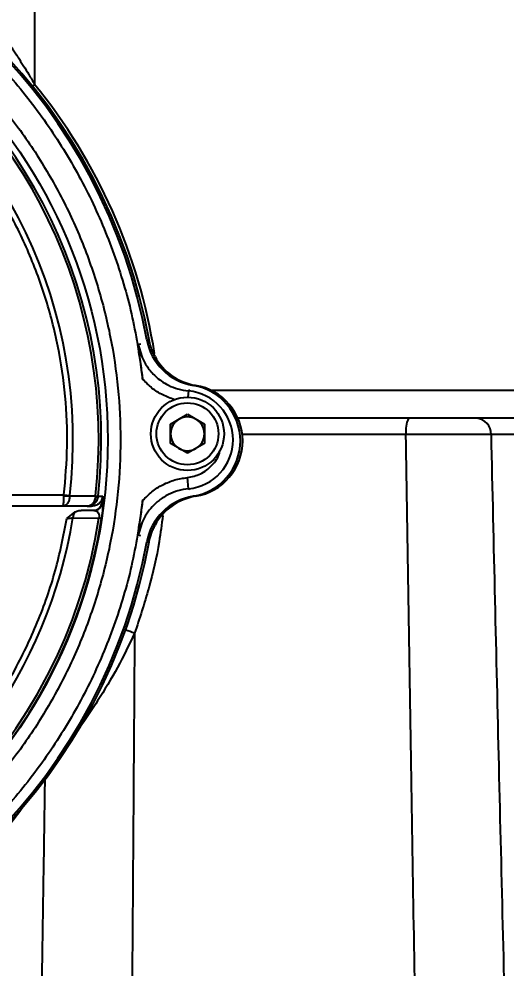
# Model space of a CAD drawing. Header units: millimetres. Extents: x 1663 to 4708, y 540 to 2693.
# Drawn here: x 2535.2 to 2621.8, y 2154.6 to 2323.2 of the extents above; entities that cross this region are included whole.
import ezdxf

# ---------------------------------------------------------------- set-up
doc = ezdxf.new("R2010")
doc.units = ezdxf.units.MM
doc.layers.add('AM_5', color=3, linetype='Continuous', lineweight=25)
doc.styles.add('SLDTEXTSTYLE1', font='txt.shx', dxfattribs={"width": 0.7, "bigfont": 'gbcbig.shx'})
doc.dimstyles.new('SLDDIMSTYLE12$0', dxfattribs={"dimtxt": 12, "dimasz": 10, "dimexe": 0, "dimexo": 0.0625, "dimgap": 0.875, "dimtad": 1, "dimdec": 1, "dimlfac": 1.8, "dimrnd": 1e-09, "dimzin": 12, "dimdsep": 46, "dimtxsty": 'SLDTEXTSTYLE1', "dimcen": 0.09, "dimdle": 8.16, "dimclrd": 3, "dimclre": 3, "dimadec": 0, "dimazin": 3, "dimtfac": 1, "dimtdec": 1, "dimtofl": 0, "dimtmove": 0, "dimatfit": 3, "dimfxl": 0, "dimfrac": 2, "dimtolj": 1, "dimlwd": 5, "dimlwe": 5, "dimarcsym": 0})

# ---------------------------------------------------------------- blocks, each defined once
blk = doc.blocks.new('*D67')
at = {"layer": 'AM_5', "color": 3, "lineweight": 5, "transparency": 16777216}
blk.add_line((2567.72, 2464.16), (2173.33, 2464.16), dxfattribs=at)
at = {"layer": 'AM_5', "color": 3, "linetype": 'Continuous', "lineweight": 5, "transparency": 16777216}
for p, q in [((2173.33, 2454.16), (2173.33, 2140.37)), ((2579.4, 2130.37), (2173.33, 2130.37))]:
    blk.add_line(p, q, dxfattribs=at)
at = {"layer": 'AM_5', "color": 3, "transparency": 16777216}
for points in [[(2171.66, 2454.16), (2174.99, 2454.16), (2173.33, 2464.16)], [(2171.66, 2140.37), (2174.99, 2140.37), (2173.33, 2130.37)]]:
    blk.add_solid(points, dxfattribs=at)
at = {"layer": 'Defpoints', "color": 0, "transparency": 16777216}
for p in [(2567.79, 2464.16), (2173.33, 2130.37), (2579.46, 2130.37)]:
    blk.add_point(p, dxfattribs=at)
at = {"layer": 'AM_5', "color": 0, "transparency": 16777216, "insert": (2158.74, 2297.27), "char_height": 12, "attachment_point": 5, "rotation": 90, "style": 'SLDTEXTSTYLE1'}
blk.add_mtext('\\A1;{\\H2.28571x;335}', dxfattribs=at)

msp = doc.modelspace()

# ---------------------------------------------------------------- linework, layer by layer
at = {"color": 7, "linetype": 'Continuous', "lineweight": 25}
for p, q in [((2537.955, 2347.36), (2537.955, 2311.635)), ((2558.277, 2266.264), (2557.86, 2266.264)), ((2556.806, 2265.528), (2556.347, 2265.422)), ((2565.264, 2257.189), (2565.16, 2256.086)), ((2565.484, 2257.321), (2565.264, 2257.189)), ((2566.504, 2258.187), (2566.087, 2258.187)), ((2569.162, 2257.36), (2694.667, 2257.36)), ((2562.073, 2251.319), (2565.073, 2253.051)), ((2565.073, 2253.051), (2568.073, 2251.319)), ((2689.714, 2252.36), (2574.03, 2252.36)), ((2562.073, 2247.854), (2562.073, 2251.319)), ((2568.073, 2251.319), (2568.073, 2247.854)), ((2603.849, 2249.464), (2574.812, 2249.464)), ((2659.104, 2249.464), (2618.951, 2249.464)), ((2565.073, 2246.122), (2562.073, 2247.854)), ((2568.073, 2247.854), (2565.073, 2246.122)), ((2565.264, 2239.836), (2565.076, 2241.827)), ((2492.469, 2238.723), (2543.16, 2238.723)), ((2543.157, 2238.563), (2543.16, 2238.723)), ((2543.16, 2238.723), (2544.186, 2238.603)), ((2544.183, 2238.563), (2544.186, 2238.603)), ((2565.484, 2239.705), (2565.264, 2239.836)), ((2544.183, 2238.563), (2548.768, 2238.571)), ((2548.768, 2238.571), (2548.763, 2238.502)), ((2548.768, 2238.571), (2549.23, 2238.519)), ((2549.228, 2238.502), (2549.23, 2238.519)), ((2549.228, 2238.502), (2550.033, 2238.504)), ((2550.033, 2238.504), (2549.895, 2237.328)), ((2549.895, 2237.328), (2549.99, 2237.295)), ((2566.504, 2238.488), (2566.087, 2238.488)), ((2542.959, 2236.723), (2492.469, 2236.723)), ((2547.254, 2236.723), (2542.959, 2236.723)), ((2543.68, 2234.539), (2545.155, 2235.714)), ((2546.462, 2236.013), (2548.503, 2235.979)), ((2546.462, 2236.013), (2548.406, 2236.013)), ((2547.254, 2236.723), (2548.042, 2236.723)), ((2544.751, 2234.69), (2549.351, 2234.607)), ((2549.811, 2234.536), (2549.351, 2234.607)), ((2556.806, 2231.498), (2556.347, 2231.604)), ((2558.277, 2230.411), (2557.86, 2230.411))]:
    msp.add_line(p, q, dxfattribs=at)
at = {"color": 7, "linetype": 'Continuous', "lineweight": 25, "flags": 128}
for points in [[(2537.955, 2311.635), (2537.656, 2311.392), (2537.57, 2311.322)], [(2548.406, 2236.013), (2548.46, 2235.994), (2548.503, 2235.979)]]:
    msp.add_lwpolyline(points, dxfattribs=at)
at = {"color": 7, "linetype": 'Continuous', "lineweight": 25}
for centre, radius in [((2459.444, 2248.513), 91.48), ((2565.073, 2249.586), 6.5), ((2565.073, 2249.586), 5.5)]:
    msp.add_circle(centre, radius, dxfattribs=at)
for centre, radius, start, end in [((2459.482, 2248.34), 99.998, 10.32572, 79.67183), ((2459.898, 2248.34), 99.998, 10.32572, 79.67183), ((2459.444, 2248.513), 90.341, 353.64897, 186.35103), ((2459.444, 2248.513), 89.875, 353.64897, 186.35103), ((2459.444, 2248.513), 85.319, 353.33017, 186.66983), ((2460.098, 2248.338), 100.34, 8.89486, 39.11087), ((2567.698, 2268.056), 10, 190.32569, 260.73004), ((2568.115, 2268.056), 10, 208.40155, 260.73043), ((2564.444, 2248.513), 8.715, 275.40246, 84.59754), ((2564.48, 2248.337), 9.98, 279.27074, 80.72926), ((2564.896, 2248.337), 9.98, 279.27074, 80.72926), ((2565.073, 2249.586), 3, 120, 180), ((2565.073, 2249.586), 3, 60, 120), ((2565.073, 2249.586), 3, 0, 60), ((2608.853, 2250.152), 5.051, 154.09074, 187.8297), ((2616.164, 2249.58), 2.789, 357.62878, 85.33222), ((2565.073, 2249.586), 3, 180, 240), ((2565.073, 2249.586), 3, 300, 0), ((2565.073, 2249.586), 3, 240, 300), ((2543.67, 2252.886), 14.333, 267.94984, 272.05016), ((2548.501, 2237.48), 1.5, 270.08726, 352.92929), ((2548.995, 2240.328), 1.841, 262.72931, 277.27069), ((2567.698, 2228.618), 10, 99.26996, 169.67431), ((2568.115, 2228.619), 10, 99.26957, 151.59845), ((2546.512, 2234.587), 1.764, 140.30131, 176.6646), ((2459.444, 2248.513), 90.976, 277.53416, 351.20762), ((2459.444, 2248.513), 91.441, 277.53416, 351.20762), ((2459.444, 2248.513), 86.42, 297.29308, 350.7957), ((2459.482, 2248.335), 99.998, 280.32817, 349.67428), ((2459.898, 2248.335), 99.998, 280.32817, 349.67428), ((2545.138, 2186.8), 29.324, 68.90583, 72.24634)]:
    msp.add_arc(centre, radius, start, end, dxfattribs=at)
for points in [[(2470.233, 2346.187), (2473.885, 2345.663), (2481.188, 2344.614), (2491.831, 2341.495), (2502.074, 2337.287), (2511.775, 2331.932), (2520.814, 2325.527), (2529.077, 2318.146), (2536.458, 2309.883), (2542.863, 2300.844), (2548.218, 2291.143), (2552.426, 2280.9), (2555.545, 2270.257), (2556.594, 2262.954), (2557.118, 2259.302)], [(2459.444, 2342.253), (2462.512, 2342.166), (2468.647, 2341.992), (2477.761, 2340.589), (2486.699, 2338.364), (2495.375, 2335.256), (2503.704, 2331.318), (2511.607, 2326.581), (2519.008, 2321.092), (2525.835, 2314.904), (2532.023, 2308.077), (2537.512, 2300.676), (2542.249, 2292.773), (2546.188, 2284.444), (2549.292, 2275.768), (2551.531, 2266.83), (2552.883, 2257.716), (2553.335, 2248.513), (2552.883, 2239.31), (2551.531, 2230.196), (2549.292, 2221.258), (2546.188, 2212.582), (2542.249, 2204.253), (2537.512, 2196.35), (2532.023, 2188.949), (2525.835, 2182.122), (2519.008, 2175.934), (2511.607, 2170.445), (2503.704, 2165.708), (2495.375, 2161.77), (2486.699, 2158.662), (2477.761, 2156.437), (2468.647, 2155.034), (2462.512, 2154.859), (2459.444, 2154.772)], [(2557.118, 2237.723), (2556.594, 2234.072), (2555.545, 2226.769), (2552.426, 2216.125), (2548.218, 2205.882), (2542.863, 2196.182), (2536.458, 2187.142), (2529.077, 2178.88), (2520.814, 2171.499), (2511.775, 2165.094), (2502.074, 2159.739), (2491.831, 2155.531), (2481.188, 2152.411), (2473.885, 2151.363), (2470.233, 2150.839)]]:
    msp.add_open_spline(points, degree=3, dxfattribs=at)
for points, knots in [([(2543.16, 2238.723), (2543.411, 2241.619), (2543.918, 2247.458), (2543.515, 2256.315), (2542.233, 2265.178), (2539.983, 2273.903), (2536.82, 2282.339), (2532.798, 2290.344), (2528.009, 2297.796), (2522.522, 2304.644), (2516.357, 2310.89), (2509.512, 2316.512), (2502.028, 2321.436), (2494.017, 2325.558), (2485.612, 2328.806), (2476.958, 2331.109), (2468.207, 2332.537), (2462.349, 2332.713), (2459.444, 2332.799)], [0, 0, 0, 0, 0.0612816, 0.1235957, 0.1866179, 0.25, 0.3133821, 0.3764043, 0.4387184, 0.5, 0.5612816, 0.6235957, 0.6866179, 0.75, 0.8133821, 0.8764043, 0.9387184, 1, 1, 1, 1]), ([(2533.038, 2319.462), (2533.038, 2319.461), (2533.051, 2319.437), (2533.161, 2319.268), (2533.368, 2318.954), (2533.67, 2318.501), (2534.045, 2317.934), (2534.496, 2317.247), (2535.132, 2316.265), (2535.954, 2314.966), (2536.949, 2313.348), (2537.613, 2312.218), (2537.955, 2311.635)], [0, 0, 0, 0, 0.0016797, 0.0649717, 0.1327393, 0.2065082, 0.2857099, 0.3737676, 0.4712733, 0.6396437, 0.8141799, 1, 1, 1, 1]), ([(2559.319, 2263.3), (2559.201, 2263.53), (2558.905, 2264.111), (2558.532, 2265.099), (2558.362, 2265.874), (2558.277, 2266.264)], [0, 0, 0, 0, 0.2461834, 0.6204204, 1, 1, 1, 1]), ([(2557.118, 2259.302), (2556.998, 2260.37), (2556.756, 2262.517), (2556.484, 2264.45), (2556.347, 2265.422)], [0, 0, 0, 0, 0.4975573, 1, 1, 1, 1]), ([(2556.347, 2265.422), (2556.622, 2264.388), (2556.992, 2262.995), (2557.947, 2261.46), (2558.626, 2260.58), (2559.441, 2259.741), (2560.459, 2258.915), (2561.771, 2258.133), (2563.4, 2257.471), (2564.623, 2257.286), (2565.264, 2257.189)], [0, 0, 0, 0, 0.2442906, 0.329037, 0.4144904, 0.500125, 0.5979935, 0.7157718, 0.8510735, 1, 1, 1, 1]), ([(2562.796, 2255.644), (2562.086, 2255.898), (2560.659, 2256.409), (2558.718, 2257.654), (2557.652, 2258.752), (2557.118, 2259.302)], [0, 0, 0, 0, 0.3300361, 0.66399882, 1, 1, 1, 1]), ([(2618.951, 2249.464), (2618.487, 2249.468), (2617.55, 2249.475), (2615.724, 2249.482), (2613.644, 2249.486), (2611.341, 2249.486), (2608.896, 2249.482), (2606.366, 2249.475), (2604.688, 2249.468), (2603.849, 2249.464)], [0, 0, 0, 0, 0.1404807, 0.2837071, 0.4269332, 0.5702047, 0.7134763, 0.856738, 1, 1, 1, 1]), ([(2605.789, 2130.337), (2605.449, 2150.431), (2604.778, 2190.139), (2604.156, 2229.849), (2603.849, 2249.464)], [0, 0, 0, 0, 0.50602862, 1, 1, 1, 1]), ([(2618.951, 2249.464), (2619.4, 2229.849), (2620.309, 2190.14), (2621.288, 2150.431), (2621.783, 2130.337)], [0, 0, 0, 0, 0.4939776, 1, 1, 1, 1]), ([(2565.076, 2241.827), (2565.866, 2241.984), (2567.502, 2242.309), (2569.48, 2243.906), (2570.632, 2245.452), (2570.785, 2246.419), (2570.805, 2246.543)], [0, 0, 0, 0, 0.3027449, 0.6273546, 0.9519642, 1, 1, 1, 1]), ([(2557.118, 2237.723), (2557.652, 2238.276), (2558.716, 2239.378), (2560.673, 2240.597), (2562.802, 2241.484), (2564.316, 2241.712), (2565.076, 2241.827)], [0, 0, 0, 0, 0.250755, 0.4999887, 0.7492331, 1, 1, 1, 1]), ([(2565.264, 2239.836), (2564.624, 2239.74), (2563.4, 2239.555), (2561.921, 2238.953), (2560.832, 2238.338), (2560.066, 2237.796), (2558.778, 2236.701), (2557.199, 2234.742), (2556.627, 2232.636), (2556.347, 2231.604)], [0, 0, 0, 0, 0.1490594, 0.2844868, 0.3652537, 0.4374076, 0.5004523, 0.7554677, 1, 1, 1, 1]), ([(2542.959, 2236.723), (2542.974, 2236.733), (2543.003, 2236.753), (2543.049, 2236.92), (2543.1, 2237.253), (2543.143, 2237.832), (2543.152, 2238.324), (2543.157, 2238.563)], [0, 0, 0, 0, 0.1553964, 0.29072, 0.5004185, 0.7579424, 1, 1, 1, 1]), ([(2544.183, 2238.563), (2544.152, 2238.308), (2544.092, 2237.805), (2543.795, 2237.203), (2543.405, 2236.8), (2543.107, 2236.749), (2542.959, 2236.723)], [0, 0, 0, 0, 0.2581175, 0.5105957, 0.7570845, 1, 1, 1, 1]), ([(2548.763, 2238.502), (2548.721, 2238.255), (2548.637, 2237.765), (2548.27, 2237.185), (2547.794, 2236.797), (2547.433, 2236.748), (2547.254, 2236.723)], [0, 0, 0, 0, 0.2577186, 0.5102636, 0.7568818, 1, 1, 1, 1]), ([(2549.228, 2238.502), (2549.173, 2238.255), (2549.064, 2237.765), (2548.584, 2237.185), (2547.961, 2236.797), (2547.489, 2236.748), (2547.254, 2236.723)], [0, 0, 0, 0, 0.2577186, 0.5102636, 0.7568818, 1, 1, 1, 1]), ([(2550.033, 2238.504), (2549.98, 2238.264), (2549.875, 2237.785), (2549.405, 2237.203), (2548.774, 2236.801), (2548.286, 2236.749), (2548.042, 2236.723)], [0, 0, 0, 0, 0.24991613, 0.49987724, 0.74990024, 1, 1, 1, 1]), ([(2548.406, 2236.013), (2548.587, 2236.032), (2548.949, 2236.07), (2549.419, 2236.366), (2549.772, 2236.796), (2549.854, 2237.151), (2549.895, 2237.328)], [0, 0, 0, 0, 0.2499186, 0.499876, 0.7499727, 1, 1, 1, 1]), ([(2549.99, 2237.295), (2550.01, 2237.261), (2550.048, 2237.195), (2550.048, 2236.769), (2550.018, 2236.263), (2549.972, 2235.759), (2549.905, 2235.178), (2549.842, 2234.745), (2549.811, 2234.536)], [0, 0, 0, 0, 0.2597299, 0.4990195, 0.62722, 0.7512491, 0.8793275, 1, 1, 1, 1]), ([(2556.347, 2231.604), (2556.484, 2232.576), (2556.756, 2234.509), (2556.998, 2236.655), (2557.118, 2237.723)], [0, 0, 0, 0, 0.5024427, 1, 1, 1, 1]), ([(2545.155, 2235.714), (2545.364, 2235.802), (2545.782, 2235.979), (2546.236, 2236.002), (2546.462, 2236.013)], [0, 0, 0, 0, 0.5015357, 1, 1, 1, 1]), ([(2548.503, 2235.979), (2548.555, 2235.975), (2548.645, 2235.967), (2548.741, 2235.941), (2548.791, 2235.923), (2548.907, 2235.878), (2549.104, 2235.757), (2549.291, 2235.499), (2549.372, 2235.209), (2549.388, 2235.081), (2549.39, 2234.989), (2549.39, 2234.987), (2549.391, 2234.979), (2549.391, 2234.949), (2549.39, 2234.883), (2549.382, 2234.763), (2549.362, 2234.665), (2549.351, 2234.607)], [0, 0, 0, 0, 0.1217269, 0.2099398, 0.2378007, 0.2458562, 0.4997256, 0.7487915, 0.7976044, 0.8866435, 0.8867081, 0.8872334, 0.8887064, 0.894283, 0.9157321, 0.9505797, 1, 1, 1, 1]), ([(2499.872, 2173.303), (2502.62, 2174.896), (2508.169, 2178.114), (2515.8, 2184.134), (2522.828, 2191.01), (2529.044, 2198.721), (2534.335, 2207.094), (2538.573, 2215.967), (2541.806, 2225.132), (2543.059, 2231.424), (2543.68, 2234.539)], [0, 0, 0, 0, 0.1221437, 0.2467033, 0.3729272, 0.5, 0.6270728, 0.7532967, 0.8778563, 1, 1, 1, 1]), ([(2543.68, 2234.539), (2543.793, 2234.556), (2544.008, 2234.589), (2544.386, 2234.642), (2544.61, 2234.671), (2544.751, 2234.69)], [0, 0, 0, 0, 0.2900635, 0.5536035, 1, 1, 1, 1]), ([(2560.695, 2235.066), (2560.498, 2233.516), (2559.946, 2229.175), (2558.33, 2222.155), (2556.571, 2216.824), (2555.692, 2214.159)], [0, 0, 0, 0, 0.21727215, 0.60864142, 1, 1, 1, 1]), ([(2558.277, 2230.411), (2558.392, 2230.917), (2558.567, 2231.683), (2558.956, 2232.663), (2559.197, 2233.137), (2559.319, 2233.375)], [0, 0, 0, 0, 0.4935547, 0.7459691, 1, 1, 1, 1]), ([(2555.692, 2214.159), (2554.708, 2212.121), (2552.725, 2208.015), (2549.489, 2202.638), (2547.009, 2198.874), (2545.775, 2197.209), (2545.497, 2196.834)], [0, 0, 0, 0, 0.33510972, 0.67518099, 0.92692177, 1, 1, 1, 1]), ([(2555.692, 2214.159), (2555.595, 2200.091), (2555.404, 2172.15), (2555.177, 2144.21), (2555.065, 2130.337)], [0, 0, 0, 0, 0.5034857, 1, 1, 1, 1]), ([(2538.922, 2130.337), (2539.141, 2144.166), (2539.448, 2163.549), (2539.735, 2182.931), (2539.818, 2188.484)], [0, 0, 0, 0, 0.7134947, 1, 1, 1, 1]), ([(2536.301, 2183.97), (2536.206, 2183.827), (2535.21, 2182.336), (2532.977, 2179.412), (2529.573, 2175.329), (2525.83, 2171.378), (2522.297, 2168.056), (2519.094, 2165.352), (2516.455, 2163.306), (2513.988, 2161.554), (2511.814, 2160.133), (2509.875, 2158.976), (2508.231, 2158.088), (2506.896, 2157.456), (2505.913, 2157.083), (2505.325, 2156.96), (2505.269, 2157.082), (2505.243, 2157.136)], [0, 0, 0, 0, 0.01126909, 0.1175597, 0.22384241, 0.32771479, 0.43147466, 0.50061936, 0.56971315, 0.62918052, 0.68860484, 0.74288142, 0.79712604, 0.84994038, 0.90273834, 0.95660389, 1, 1, 1, 1])]:
    msp.add_open_spline(points, degree=3, knots=knots, dxfattribs=at)

# ---------------------------------------------------------------- dimensions: what is measured, and where the dimension line sits
at = {"layer": 'AM_5'}
dim = msp.add_linear_dim(base=(2173.325, 2130.373), p1=(2567.787, 2464.159), p2=(2579.463, 2130.373), angle=90, text='{\\H2.28571x;335}', dimstyle='SLDDIMSTYLE12$0', override={"dimlfac": 1}, dxfattribs=at)
dim.commit()
dim.dimension.update_dxf_attribs({"geometry": '*D67', "text_midpoint": (2158.736, 2297.266)})

doc.saveas('drawing.dxf')
